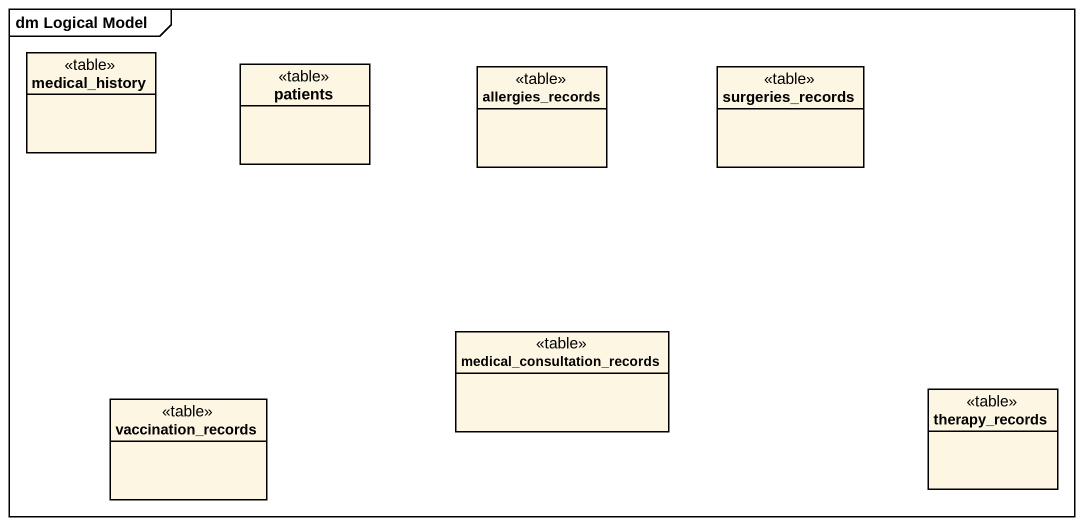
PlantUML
@startuml
mainframe dm Logical Model
hide circle
hide empty members
class medical_history <<table>>
class patients <<table>>
class allergies_records <<table>>
class surgeries_records <<table>>
class medical_consultation_records <<table>>
class vaccination_records <<table>>
class therapy_records <<table>>
@enduml
